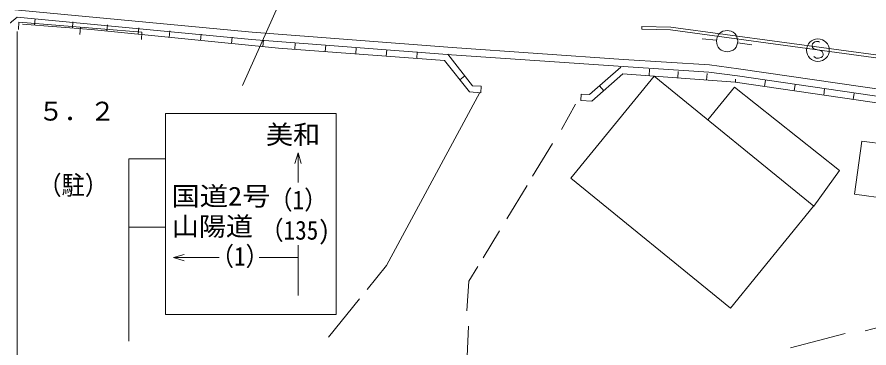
# Model space of a CAD drawing. Units: millimetres, scale not verified. Extents: x 40000 to 680000, y 20000 to 380000.
# Drawn here: x 101686 to 161240, y 252772 to 275910 of the extents above; entities that cross this region are included whole.
import ezdxf
from ezdxf.enums import TextEntityAlignment as Align

# ---------------------------------------------------------------- set-up
doc = ezdxf.new("R2010")
doc.units = ezdxf.units.MM
doc.header["$LTSCALE"] = 1000
doc.layers.add('S-BGD', color=7, linetype='Continuous', lineweight=13)
doc.styles.add('ＭＳ ゴシック', font='')
doc.styles.get('ＭＳ ゴシック').set_extended_font_data('MS Gothic')

msp = doc.modelspace()

# ---------------------------------------------------------------- linework, layer by layer
at = {"layer": 'S-BGD'}
for p, q in [((101533, 276406), (118120, 274843)), ((120017, 276865), (117455, 271132)), ((95031, 270488), (101689, 275890)), ((95034, 270489), (101692, 275891)), ((118082, 274345), (101689, 275890)), ((102914, 275336), (102949, 275785)), ((101818, 275546), (101777, 275048)), ((101818, 275546), (110418, 274848)), ((106879, 275028), (102058, 275403)), ((105594, 275580), (105559, 275131)), ((106118, 275197), (106077, 274699)), ((107968, 274944), (108010, 275369)), ((110191, 275153), (110147, 274705)), ((145352, 275058), (145357, 275258)), ((147385, 275213), (145357, 275258)), ((147385, 275213), (188368, 269622)), ((101692, 274891), (101692, 212024)), ((119958, 273734), (106879, 275028)), ((110418, 274848), (110378, 274349)), ((112327, 274489), (112372, 274937)), ((114552, 274722), (114508, 274273)), ((118120, 274843), (132094, 273775)), ((145352, 275058), (147370, 275013)), ((147370, 275013), (188341, 269424)), ((116689, 274058), (116733, 274506)), ((132058, 273276), (118082, 274345)), ((118914, 274290), (118870, 273842)), ((121102, 273650), (121135, 274099)), ((150580, 274290), (149584, 274378)), ((152069, 274109), (153057, 273955)), ((157290, 274030), (157263, 273932)), ((157360, 274111), (157290, 274030)), ((157453, 274165), (157360, 274111)), ((157573, 274197), (157453, 274165)), ((157658, 274203), (157573, 274197)), ((157723, 274192), (157658, 274203)), ((157778, 274157), (157723, 274192)), ((131568, 272876), (119969, 273733)), ((123268, 273941), (123235, 273492)), ((125367, 273334), (125401, 273784)), ((127533, 273626), (127500, 273177)), ((129633, 273019), (129666, 273468)), ((132094, 273775), (144082, 272951)), ((157263, 273932), (157283, 273842)), ((157283, 273842), (157302, 273785)), ((157302, 273785), (157354, 273716)), ((157354, 273716), (157419, 273688)), ((157419, 273688), (157906, 273557)), ((157906, 273557), (157971, 273500)), ((157971, 273500), (158027, 273412)), ((158027, 273412), (158045, 273317)), ((133307, 270671), (131568, 272876)), ((133536, 271107), (131799, 273311)), ((144049, 272452), (132058, 273276)), ((144082, 272951), (150102, 272557)), ((157473, 273085), (157395, 273160)), ((157550, 273044), (157473, 273085)), ((157633, 273029), (157550, 273044)), ((157714, 273038), (157633, 273029)), ((157891, 273086), (157714, 273038)), ((158002, 273152), (157891, 273086)), ((158037, 273236), (158002, 273152)), ((158045, 273317), (158037, 273236)), ((143891, 272403), (141706, 270486)), ((150053, 272059), (144049, 272452)), ((145868, 271804), (145902, 272254)), ((150102, 272557), (152109, 272289)), ((152109, 272289), (169929, 269715)), ((132998, 271790), (132644, 271511)), ((146219, 271778), (140407, 264642)), ((144046, 271940), (141865, 270025)), ((151884, 271358), (144046, 271940)), ((157380, 262688), (146219, 271778)), ((147912, 272104), (147879, 271655)), ((149890, 271506), (149923, 271955)), ((152041, 271793), (150053, 272059)), ((169858, 269220), (152041, 271793)), ((134140, 271067), (133536, 271107)), ((134111, 270618), (134140, 271067)), ((142696, 270755), (142399, 271094)), ((151830, 270996), (149975, 268719)), ((159181, 265178), (151830, 270996)), ((189114, 265914), (151884, 271358)), ((151915, 271556), (151900, 271355)), ((153938, 271057), (154003, 271503)), ((156072, 271200), (156007, 270755)), ((134042, 270622), (127522, 258543)), ((134111, 270618), (133307, 270671)), ((141093, 270070), (141119, 270520)), ((141706, 270486), (141119, 270520)), ((158076, 270452), (158141, 270898)), ((160210, 270595), (160145, 270150)), ((140719, 269813), (139743, 268046)), ((141865, 270025), (141093, 270070)), ((112071, 255101), (112071, 269169)), ((112071, 269169), (123984, 269169)), ((123984, 269169), (123984, 255101)), ((137727, 264774), (139119, 267065)), ((160740, 267229), (160221, 263524)), ((162539, 266997), (160740, 267229)), ((121115, 265668), (121331, 266418)), ((121331, 266418), (121545, 265668)), ((121331, 266418), (121331, 264331)), ((112071, 265996), (109497, 265996)), ((109497, 265996), (109497, 253245)), ((157380, 262688), (159181, 265178)), ((140407, 264642), (151559, 255558)), ((135926, 261811), (137342, 264140)), ((169371, 262243), (160221, 263524)), ((151559, 255558), (157372, 262695)), ((112071, 261207), (109497, 261207)), ((134267, 259082), (135406, 260956)), ((121331, 259957), (121331, 256446)), ((112618, 259090), (113368, 259303)), ((113368, 258874), (112618, 259090)), ((112618, 259090), (115814, 259090)), ((118621, 259090), (121315, 259090)), ((127522, 258543), (126161, 256864)), ((133277, 257453), (133895, 258469)), ((133277, 257453), (133125, 255362)), ((125627, 256205), (123453, 253523)), ((123984, 255101), (112071, 255101)), ((160980, 253980), (164096, 254798)), ((133146, 252177), (133245, 254294)), ((155745, 252773), (159573, 253778))]:
    msp.add_line(p, q, dxfattribs=at)
for centre, radius in [((151327, 274223), 746), ((157672, 273594), 796)]:
    msp.add_circle(centre, radius, dxfattribs=at)

# ---------------------------------------------------------------- texts
at = {"layer": 'S-BGD', "style": 'ＭＳ ゴシック'}
msp.add_text('５．２', height=1320, dxfattribs=at).set_placement((103159, 268272), align=Align.BOTTOM_LEFT)
for s, width, p in [('美和', 1.05, (119093, 266637)), ('（駐）', 0.9, (103182, 263095)), ('国道2号', 1.1, (112477, 262334)), ('（1）', 0.9, (119327, 262071)), ('山陽道', 1.05, (112505, 260218)), ('（135)', 0.9, (118702, 259949)), ('（1）', 0.9, (115234, 258125))]:
    msp.add_text(s, height=1320, dxfattribs=dict(at, width=width)).set_placement(p, align=Align.BOTTOM_LEFT)

doc.saveas('drawing.dxf')
